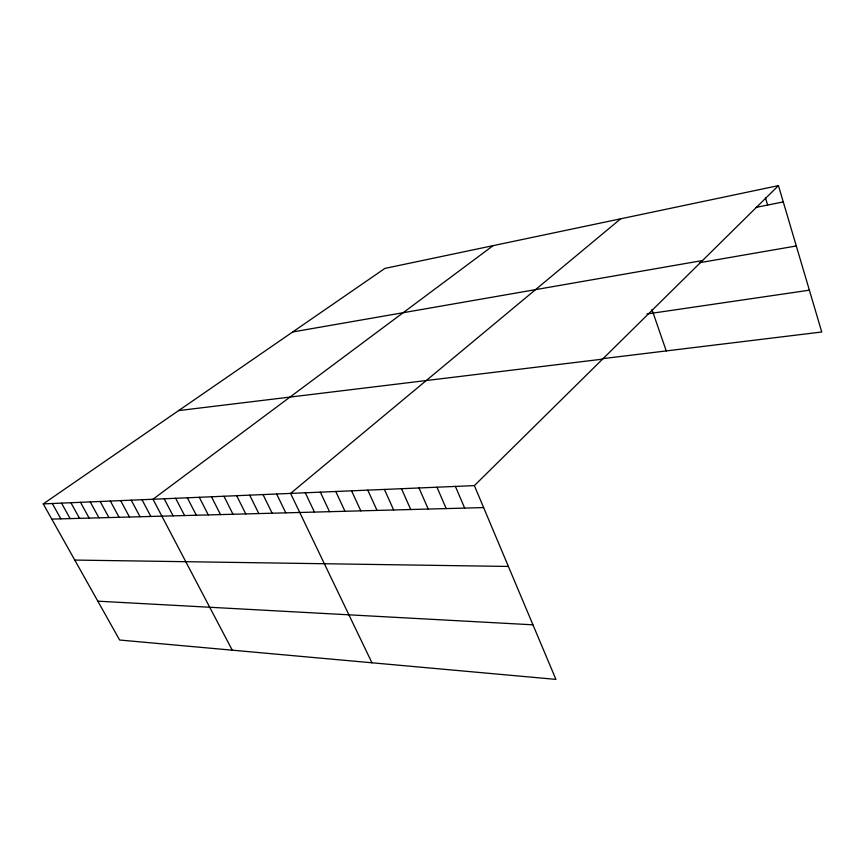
<?xml version="1.0" encoding="UTF-8"?>
<svg xmlns="http://www.w3.org/2000/svg" width="865" height="865" viewBox="0 0 865 865"><rect width="100%" height="100%" fill="white"/><g stroke="black" fill="none" stroke-linecap="round" stroke-linejoin="round"><path stroke-width="1.3" d="M474.377 485.611L555.914 679.382L119.63 640.024L43.25 503.906L474.377 485.611L778.446 185.618L821.75 331.998L602.245 358.705M620.67 218.813L290.586 493.407L371.95 662.795M493.093 245.649L152.986 499.246L232.263 650.188M43.25 503.906L384.903 268.41L778.446 185.618M756.14 207.351L783.268 201.923M292.694 331.965L702.51 260.538M699.407 262.755L796.297 245.963M646.955 313.984L809.38 290.175M178.633 410.594L602.559 359.148M51.77 519.087L483.632 507.582M74.758 560.066L508.393 566.445M97.832 601.175L532.948 624.822M52.3 503.517L60.853 518.838M61.523 503.127L70.108 518.6M70.908 502.727L79.537 518.34M80.488 502.327L89.138 518.092M90.241 501.905L98.934 517.832M100.189 501.484L108.914 517.562M110.331 501.062L119.089 517.292M120.678 500.619L129.469 517.011M131.231 500.175L140.054 516.729M142.001 499.711L150.845 516.448M164.199 498.77L173.108 515.854M175.649 498.283L184.591 515.551M187.337 497.786L196.312 515.237M199.285 497.289L208.281 514.913M211.482 496.769L220.499 514.589M223.949 496.24L232.999 514.264M236.686 495.699L245.757 513.918M249.704 495.148L258.808 513.572M263.025 494.575L272.151 513.215M276.649 494.002L285.785 512.859M305.28 492.78L314.46 512.091M320.342 492.142L329.533 511.691M335.761 491.493L344.984 511.28M351.579 490.823L360.802 510.858M367.787 490.131L377.032 510.426M384.417 489.428L393.661 509.982M401.479 488.703L410.734 509.528M418.984 487.957L428.24 509.063M436.955 487.2L446.21 508.588M455.412 486.411L464.667 508.09M651.94 309.465L666.234 350.909M765.406 197.598L767.644 205.048"/></g></svg>
